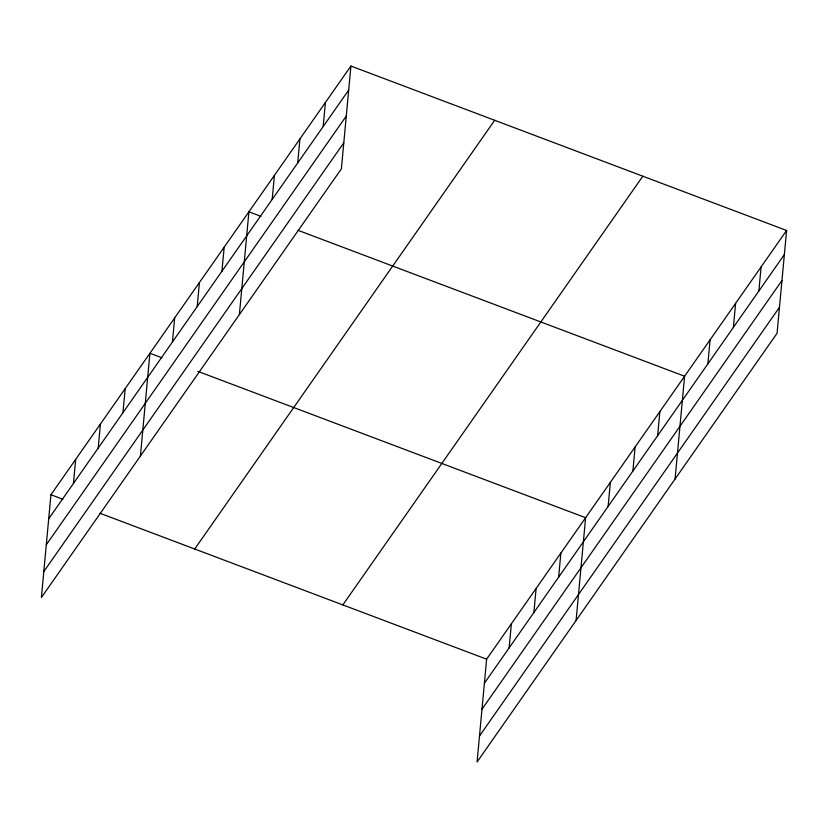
<?xml version="1.0" encoding="UTF-8"?>
<svg xmlns="http://www.w3.org/2000/svg" width="828" height="828" viewBox="0 0 828 828"><rect width="100%" height="100%" fill="white"/><g stroke="black" fill="none" stroke-linecap="round" stroke-linejoin="round"><path stroke-width="1.24" d="M350.917 66.033L50.932 494.74L41.4 597.526L341.384 168.819L350.917 66.033L786.6 230.474L777.068 333.26L477.083 761.967L486.616 659.181L786.6 230.474M73.454 483.448L75.679 459.374M98.201 448.083L100.436 424.008M122.948 412.706L125.183 388.632M140.398 456.052L149.93 353.266L161.905 357.789M172.441 341.974L174.677 317.9M197.188 306.608L199.424 282.534M221.935 271.232L224.171 247.158M239.385 314.578L248.917 211.792L260.903 216.315M272.184 199.424L274.42 175.35M297.687 162.992L299.922 138.907M323.179 126.549L325.414 102.475M509.137 647.889L511.373 623.815M533.884 612.523L536.12 588.449M558.631 577.157L560.866 553.073M576.081 620.493L585.613 517.707L197.851 371.358M608.125 506.415L610.36 482.341M632.882 471.049L635.107 446.975M657.629 435.673L659.854 411.599M675.068 479.019L684.611 376.233L298.049 230.329M707.868 363.865L710.103 339.791M733.37 327.433L735.606 303.358M758.872 290.99L761.098 266.916M48.697 518.814L348.681 90.107M46.296 544.793L346.27 116.075M43.812 571.548L343.786 142.84M194.715 549.005L494.689 120.298M342.844 604.916L642.828 176.209M484.39 683.255L784.364 254.548M481.979 709.234L781.953 280.526M479.495 735.999L779.479 307.281M50.932 494.74L62.918 499.263M100.053 513.288L486.616 659.181"/></g></svg>
